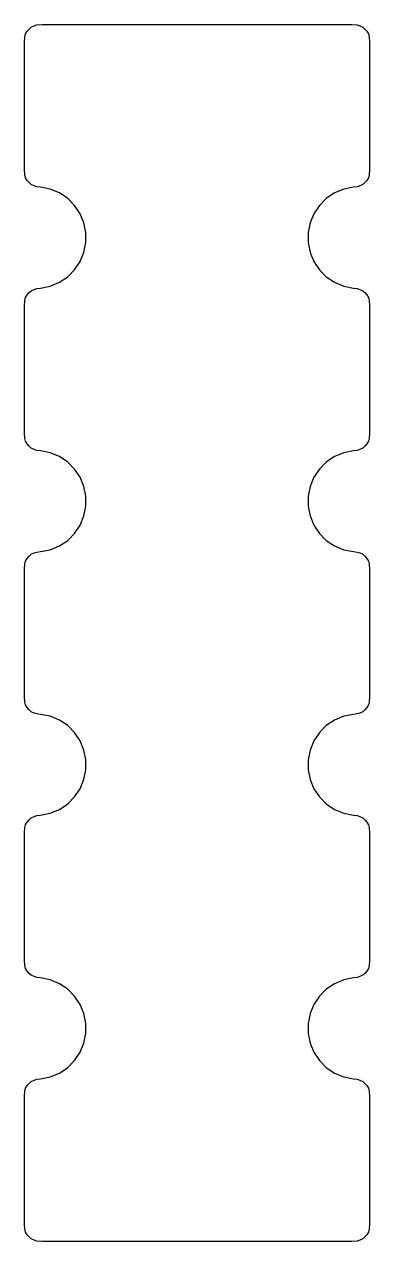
# Model space of a CAD drawing. Extents: x 10 to 287, y -200 to -10.
# Drawn here: x 125.419 to 126.271, y -91.748 to -88.746 of the extents above; entities that cross this region are included whole.
import ezdxf

# ---------------------------------------------------------------- set-up
doc = ezdxf.new("R2010")
doc.units = 0
doc.header["$MEASUREMENT"] = 0
doc.layers.add('BLACK', color=7, linetype='CONTINUOUS')

msp = doc.modelspace()

# ---------------------------------------------------------------- linework, layer by layer
at = {"layer": 'BLACK', "linetype": 'CONTINUOUS'}
for p, q in [((125.422, -88.7697), (125.426, -88.7632)), ((125.426, -88.7632), (125.431, -88.7576)), ((125.431, -88.7576), (125.436, -88.7529)), ((125.436, -88.7529), (125.443, -88.7495)), ((125.443, -88.7495), (125.45, -88.7473)), ((125.45, -88.7473), (125.463, -88.746)), ((125.463, -88.746), (126.227, -88.746)), ((126.227, -88.746), (126.24, -88.7473)), ((126.24, -88.7473), (126.247, -88.7495)), ((126.247, -88.7495), (126.254, -88.7529)), ((126.254, -88.7529), (126.259, -88.7576)), ((126.259, -88.7576), (126.264, -88.7632)), ((126.264, -88.7632), (126.268, -88.7697)), ((125.419, -88.7901), (125.42, -88.7767)), ((125.419, -89.1039), (125.419, -88.7901)), ((125.42, -88.7767), (125.422, -88.7697)), ((126.268, -88.7697), (126.27, -88.7767)), ((126.27, -88.7767), (126.271, -88.7901)), ((126.271, -88.7901), (126.271, -89.1039)), ((125.42, -89.1173), (125.419, -89.1039)), ((125.422, -89.1243), (125.42, -89.1173)), ((125.426, -89.1308), (125.422, -89.1243)), ((126.268, -89.1243), (126.264, -89.1308)), ((126.27, -89.1173), (126.268, -89.1243)), ((126.271, -89.1039), (126.27, -89.1173)), ((125.431, -89.1364), (125.426, -89.1308)), ((125.436, -89.1411), (125.431, -89.1364)), ((125.443, -89.1445), (125.436, -89.1411)), ((125.45, -89.1467), (125.443, -89.1445)), ((125.459, -89.1476), (125.45, -89.1467)), ((125.483, -89.1524), (125.459, -89.1476)), ((125.506, -89.1618), (125.483, -89.1524)), ((126.207, -89.1524), (126.184, -89.1618)), ((126.231, -89.1476), (126.207, -89.1524)), ((126.24, -89.1467), (126.231, -89.1476)), ((126.247, -89.1445), (126.24, -89.1467)), ((126.254, -89.1411), (126.247, -89.1445)), ((126.259, -89.1364), (126.254, -89.1411)), ((126.264, -89.1308), (126.259, -89.1364)), ((125.526, -89.1754), (125.506, -89.1618)), ((125.543, -89.1927), (125.526, -89.1754)), ((126.164, -89.1754), (126.147, -89.1927)), ((126.184, -89.1618), (126.164, -89.1754)), ((125.557, -89.2131), (125.543, -89.1927)), ((125.566, -89.2357), (125.557, -89.2131)), ((126.133, -89.2131), (126.124, -89.2357)), ((126.147, -89.1927), (126.133, -89.2131)), ((125.571, -89.2597), (125.566, -89.2357)), ((126.124, -89.2357), (126.119, -89.2597)), ((125.571, -89.2843), (125.571, -89.2597)), ((126.119, -89.2597), (126.119, -89.2843)), ((125.557, -89.3309), (125.566, -89.3083)), ((125.566, -89.3083), (125.571, -89.2843)), ((126.119, -89.2843), (126.124, -89.3083)), ((126.124, -89.3083), (126.133, -89.3309)), ((125.543, -89.3513), (125.557, -89.3309)), ((126.133, -89.3309), (126.147, -89.3513)), ((125.506, -89.3822), (125.526, -89.3686)), ((125.526, -89.3686), (125.543, -89.3513)), ((126.147, -89.3513), (126.164, -89.3686)), ((126.164, -89.3686), (126.184, -89.3822)), ((125.436, -89.4029), (125.443, -89.3995)), ((125.443, -89.3995), (125.45, -89.3973)), ((125.45, -89.3973), (125.459, -89.3964)), ((125.459, -89.3964), (125.483, -89.3916)), ((125.483, -89.3916), (125.506, -89.3822)), ((126.184, -89.3822), (126.207, -89.3916)), ((126.207, -89.3916), (126.231, -89.3964)), ((126.231, -89.3964), (126.24, -89.3973)), ((126.24, -89.3973), (126.247, -89.3995)), ((126.247, -89.3995), (126.254, -89.4029)), ((125.419, -89.4401), (125.42, -89.4267)), ((125.42, -89.4267), (125.422, -89.4197)), ((125.422, -89.4197), (125.426, -89.4132)), ((125.426, -89.4132), (125.431, -89.4076)), ((125.431, -89.4076), (125.436, -89.4029)), ((126.254, -89.4029), (126.259, -89.4076)), ((126.259, -89.4076), (126.264, -89.4132)), ((126.264, -89.4132), (126.268, -89.4197)), ((126.268, -89.4197), (126.27, -89.4267)), ((126.27, -89.4267), (126.271, -89.4401)), ((125.419, -89.7539), (125.419, -89.4401)), ((126.271, -89.4401), (126.271, -89.7539)), ((125.42, -89.7673), (125.419, -89.7539)), ((126.271, -89.7539), (126.27, -89.7673)), ((125.422, -89.7743), (125.42, -89.7673)), ((125.426, -89.7808), (125.422, -89.7743)), ((125.431, -89.7864), (125.426, -89.7808)), ((125.436, -89.7911), (125.431, -89.7864)), ((126.259, -89.7864), (126.254, -89.7911)), ((126.264, -89.7808), (126.259, -89.7864)), ((126.268, -89.7743), (126.264, -89.7808)), ((126.27, -89.7673), (126.268, -89.7743)), ((125.443, -89.7945), (125.436, -89.7911)), ((125.45, -89.7967), (125.443, -89.7945)), ((125.459, -89.7976), (125.45, -89.7967)), ((125.483, -89.8024), (125.459, -89.7976)), ((125.506, -89.8118), (125.483, -89.8024)), ((125.526, -89.8254), (125.506, -89.8118)), ((126.184, -89.8118), (126.164, -89.8254)), ((126.207, -89.8024), (126.184, -89.8118)), ((126.231, -89.7976), (126.207, -89.8024)), ((126.24, -89.7967), (126.231, -89.7976)), ((126.247, -89.7945), (126.24, -89.7967)), ((126.254, -89.7911), (126.247, -89.7945)), ((125.543, -89.8427), (125.526, -89.8254)), ((125.557, -89.8631), (125.543, -89.8427)), ((126.147, -89.8427), (126.133, -89.8631)), ((126.164, -89.8254), (126.147, -89.8427)), ((125.566, -89.8857), (125.557, -89.8631)), ((126.133, -89.8631), (126.124, -89.8857)), ((125.571, -89.9097), (125.566, -89.8857)), ((125.571, -89.9343), (125.571, -89.9097)), ((126.124, -89.8857), (126.119, -89.9097)), ((126.119, -89.9097), (126.119, -89.9343)), ((125.566, -89.9583), (125.571, -89.9343)), ((126.119, -89.9343), (126.124, -89.9583)), ((125.557, -89.9809), (125.566, -89.9583)), ((126.124, -89.9583), (126.133, -89.9809)), ((125.543, -90.0013), (125.557, -89.9809)), ((126.133, -89.9809), (126.147, -90.0013)), ((125.506, -90.0322), (125.526, -90.0186)), ((125.526, -90.0186), (125.543, -90.0013)), ((126.147, -90.0013), (126.164, -90.0186)), ((126.164, -90.0186), (126.184, -90.0322)), ((125.426, -90.0632), (125.431, -90.0576)), ((125.431, -90.0576), (125.436, -90.0529)), ((125.436, -90.0529), (125.443, -90.0495)), ((125.443, -90.0495), (125.45, -90.0473)), ((125.45, -90.0473), (125.459, -90.0464)), ((125.459, -90.0464), (125.483, -90.0416)), ((125.483, -90.0416), (125.506, -90.0322)), ((126.184, -90.0322), (126.207, -90.0416)), ((126.207, -90.0416), (126.231, -90.0464)), ((126.231, -90.0464), (126.24, -90.0473)), ((126.24, -90.0473), (126.247, -90.0495)), ((126.247, -90.0495), (126.254, -90.0529)), ((126.254, -90.0529), (126.259, -90.0576)), ((126.259, -90.0576), (126.264, -90.0632)), ((125.419, -90.0901), (125.42, -90.0767)), ((125.42, -90.0767), (125.422, -90.0697)), ((125.422, -90.0697), (125.426, -90.0632)), ((126.264, -90.0632), (126.268, -90.0697)), ((126.268, -90.0697), (126.27, -90.0767)), ((126.27, -90.0767), (126.271, -90.0901)), ((125.419, -90.4039), (125.419, -90.0901)), ((126.271, -90.0901), (126.271, -90.4039)), ((125.42, -90.4173), (125.419, -90.4039)), ((125.422, -90.4243), (125.42, -90.4173)), ((126.27, -90.4173), (126.268, -90.4243)), ((126.271, -90.4039), (126.27, -90.4173)), ((125.426, -90.4308), (125.422, -90.4243)), ((125.431, -90.4364), (125.426, -90.4308)), ((125.436, -90.4411), (125.431, -90.4364)), ((125.443, -90.4445), (125.436, -90.4411)), ((125.45, -90.4467), (125.443, -90.4445)), ((125.459, -90.4476), (125.45, -90.4467)), ((125.483, -90.4524), (125.459, -90.4476)), ((126.231, -90.4476), (126.207, -90.4524)), ((126.24, -90.4467), (126.231, -90.4476)), ((126.247, -90.4445), (126.24, -90.4467)), ((126.254, -90.4411), (126.247, -90.4445)), ((126.259, -90.4364), (126.254, -90.4411)), ((126.264, -90.4308), (126.259, -90.4364)), ((126.268, -90.4243), (126.264, -90.4308)), ((125.506, -90.4618), (125.483, -90.4524)), ((125.526, -90.4754), (125.506, -90.4618)), ((125.543, -90.4927), (125.526, -90.4754)), ((126.164, -90.4754), (126.147, -90.4927)), ((126.184, -90.4618), (126.164, -90.4754)), ((126.207, -90.4524), (126.184, -90.4618)), ((125.557, -90.5131), (125.543, -90.4927)), ((126.147, -90.4927), (126.133, -90.5131)), ((125.566, -90.5357), (125.557, -90.5131)), ((125.571, -90.5597), (125.566, -90.5357)), ((126.124, -90.5357), (126.119, -90.5597)), ((126.133, -90.5131), (126.124, -90.5357)), ((125.571, -90.5843), (125.571, -90.5597)), ((126.119, -90.5597), (126.119, -90.5843)), ((125.566, -90.6083), (125.571, -90.5843)), ((126.119, -90.5843), (126.124, -90.6083)), ((125.557, -90.6309), (125.566, -90.6083)), ((126.124, -90.6083), (126.133, -90.6309)), ((125.526, -90.6686), (125.543, -90.6513)), ((125.543, -90.6513), (125.557, -90.6309)), ((126.133, -90.6309), (126.147, -90.6513)), ((126.147, -90.6513), (126.164, -90.6686)), ((125.483, -90.6916), (125.506, -90.6822)), ((125.506, -90.6822), (125.526, -90.6686)), ((126.164, -90.6686), (126.184, -90.6822)), ((126.184, -90.6822), (126.207, -90.6916)), ((125.42, -90.7267), (125.422, -90.7197)), ((125.422, -90.7197), (125.426, -90.7132)), ((125.426, -90.7132), (125.431, -90.7076)), ((125.431, -90.7076), (125.436, -90.7029)), ((125.436, -90.7029), (125.443, -90.6995)), ((125.443, -90.6995), (125.45, -90.6973)), ((125.45, -90.6973), (125.459, -90.6964)), ((125.459, -90.6964), (125.483, -90.6916)), ((126.207, -90.6916), (126.231, -90.6964)), ((126.231, -90.6964), (126.24, -90.6973)), ((126.24, -90.6973), (126.247, -90.6995)), ((126.247, -90.6995), (126.254, -90.7029)), ((126.254, -90.7029), (126.259, -90.7076)), ((126.259, -90.7076), (126.264, -90.7132)), ((126.264, -90.7132), (126.268, -90.7197)), ((126.268, -90.7197), (126.27, -90.7267)), ((125.419, -90.7401), (125.42, -90.7267)), ((125.419, -91.0539), (125.419, -90.7401)), ((126.27, -90.7267), (126.271, -90.7401)), ((126.271, -90.7401), (126.271, -91.0539)), ((125.42, -91.0673), (125.419, -91.0539)), ((125.422, -91.0743), (125.42, -91.0673)), ((125.426, -91.0808), (125.422, -91.0743)), ((126.268, -91.0743), (126.264, -91.0808)), ((126.27, -91.0673), (126.268, -91.0743)), ((126.271, -91.0539), (126.27, -91.0673)), ((125.431, -91.0864), (125.426, -91.0808)), ((125.436, -91.0911), (125.431, -91.0864)), ((125.443, -91.0945), (125.436, -91.0911)), ((125.45, -91.0967), (125.443, -91.0945)), ((125.459, -91.0976), (125.45, -91.0967)), ((125.483, -91.1024), (125.459, -91.0976)), ((125.506, -91.1118), (125.483, -91.1024)), ((126.207, -91.1024), (126.184, -91.1118)), ((126.231, -91.0976), (126.207, -91.1024)), ((126.24, -91.0967), (126.231, -91.0976)), ((126.247, -91.0945), (126.24, -91.0967)), ((126.254, -91.0911), (126.247, -91.0945)), ((126.259, -91.0864), (126.254, -91.0911)), ((126.264, -91.0808), (126.259, -91.0864)), ((125.526, -91.1254), (125.506, -91.1118)), ((125.543, -91.1427), (125.526, -91.1254)), ((126.164, -91.1254), (126.147, -91.1427)), ((126.184, -91.1118), (126.164, -91.1254)), ((125.557, -91.1631), (125.543, -91.1427)), ((125.566, -91.1857), (125.557, -91.1631)), ((126.133, -91.1631), (126.124, -91.1857)), ((126.147, -91.1427), (126.133, -91.1631)), ((125.571, -91.2097), (125.566, -91.1857)), ((126.124, -91.1857), (126.119, -91.2097)), ((125.571, -91.2343), (125.571, -91.2097)), ((126.119, -91.2097), (126.119, -91.2343)), ((125.557, -91.2809), (125.566, -91.2583)), ((125.566, -91.2583), (125.571, -91.2343)), ((126.119, -91.2343), (126.124, -91.2583)), ((126.124, -91.2583), (126.133, -91.2809)), ((125.543, -91.3013), (125.557, -91.2809)), ((126.133, -91.2809), (126.147, -91.3013)), ((125.506, -91.3322), (125.526, -91.3186)), ((125.526, -91.3186), (125.543, -91.3013)), ((126.147, -91.3013), (126.164, -91.3186)), ((126.164, -91.3186), (126.184, -91.3322)), ((125.436, -91.3529), (125.443, -91.3495)), ((125.443, -91.3495), (125.45, -91.3473)), ((125.45, -91.3473), (125.459, -91.3464)), ((125.459, -91.3464), (125.483, -91.3416)), ((125.483, -91.3416), (125.506, -91.3322)), ((126.184, -91.3322), (126.207, -91.3416)), ((126.207, -91.3416), (126.231, -91.3464)), ((126.231, -91.3464), (126.24, -91.3473)), ((126.24, -91.3473), (126.247, -91.3495)), ((126.247, -91.3495), (126.254, -91.3529)), ((125.419, -91.3901), (125.42, -91.3767)), ((125.42, -91.3767), (125.422, -91.3697)), ((125.422, -91.3697), (125.426, -91.3632)), ((125.426, -91.3632), (125.431, -91.3576)), ((125.431, -91.3576), (125.436, -91.3529)), ((126.254, -91.3529), (126.259, -91.3576)), ((126.259, -91.3576), (126.264, -91.3632)), ((126.264, -91.3632), (126.268, -91.3697)), ((126.268, -91.3697), (126.27, -91.3767)), ((126.27, -91.3767), (126.271, -91.3901)), ((125.419, -91.7039), (125.419, -91.3901)), ((126.271, -91.3901), (126.271, -91.7039)), ((125.42, -91.7173), (125.419, -91.7039)), ((126.271, -91.7039), (126.27, -91.7173)), ((125.422, -91.7243), (125.42, -91.7173)), ((125.426, -91.7308), (125.422, -91.7243)), ((125.431, -91.7364), (125.426, -91.7308)), ((125.436, -91.7411), (125.431, -91.7364)), ((125.443, -91.7445), (125.436, -91.7411)), ((126.254, -91.7411), (126.247, -91.7445)), ((126.259, -91.7364), (126.254, -91.7411)), ((126.264, -91.7308), (126.259, -91.7364)), ((126.268, -91.7243), (126.264, -91.7308)), ((126.27, -91.7173), (126.268, -91.7243)), ((125.45, -91.7467), (125.443, -91.7445)), ((125.463, -91.748), (125.45, -91.7467)), ((126.227, -91.748), (125.463, -91.748)), ((126.24, -91.7467), (126.227, -91.748)), ((126.247, -91.7445), (126.24, -91.7467))]:
    msp.add_line(p, q, dxfattribs=at)

doc.saveas('drawing.dxf')
